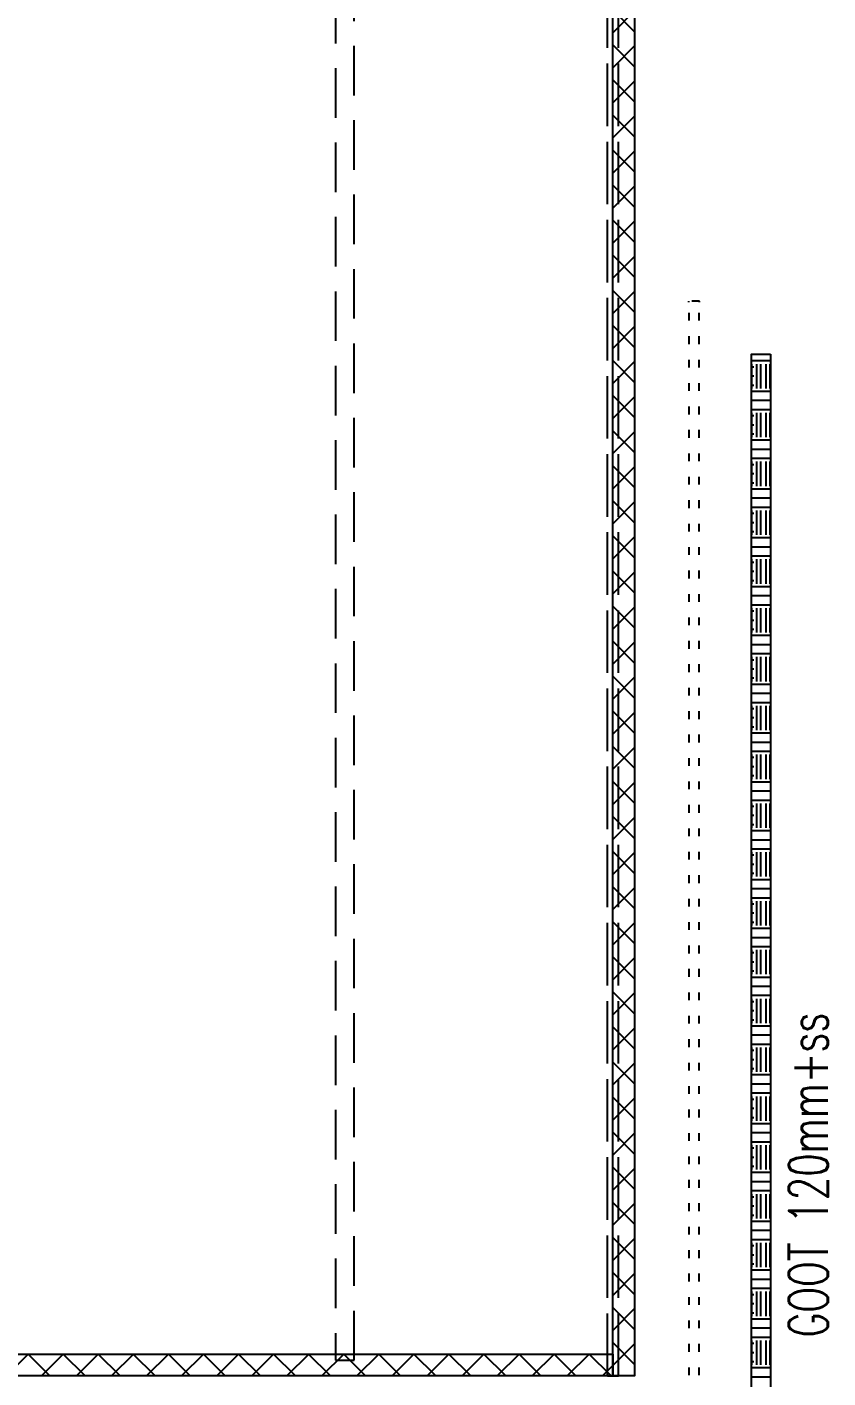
# Model space of a CAD drawing. Header units: millimetres. Extents: x -3262 to 113612, y 0 to 217318.
# Drawn here: x 65536 to 70664, y 56706 to 65353 of the extents above; entities that cross this region are included whole.
import ezdxf

# ---------------------------------------------------------------- set-up
doc = ezdxf.new("R2010")
doc.units = ezdxf.units.MM
doc.header["$LTSCALE"] = 100
for name, pattern in [('E_GOOT3', [5, 4, -1]), ('HIDDEN2', [4.7625, 3.175, -1.5875]), ('SMALL_DASH', [1.5, 0.5, -1])]:
    doc.linetypes.add(name, pattern=pattern)
for name, color, linetype in [('EL6131--_ENERGIEBEDR (1996)', 2, 'Continuous'), ('EL6131--_GEBOUWINST (1996)', 2, 'Continuous'), ('EL6131--_WG', 3, 'Continuous')]:
    doc.layers.add(name, color=color, linetype=linetype)
doc.styles.add('buro-018', font='BUROFONT.shx', dxfattribs={"height": 180})
doc.styles.add('ROMANS', font='ROMANS', dxfattribs={"width": 0.7})
doc.styles.add('STABICAD-018', font='ISOCP.SHX', dxfattribs={"height": 1.8})

# ---------------------------------------------------------------- blocks, each defined once
blk = doc.blocks.new('*X50')
at = {"color": 0}
for p, q in [((41824.809966, 8689.130715), (41684.809966, 8829.130715)), ((41691.57196, 8689.130715), (41831.57196, 8829.130715)), ((42049.316369, 8689.130715), (41909.316369, 8829.130715)), ((41916.078363, 8689.130715), (42056.078363, 8829.130715)), ((42273.822772, 8689.130715), (42133.822772, 8829.130715)), ((42140.584766, 8689.130715), (42280.584766, 8829.130715)), ((42498.329175, 8689.130715), (42358.329175, 8829.130715)), ((42365.091169, 8689.130715), (42505.091169, 8829.130715)), ((42722.835578, 8689.130715), (42582.835578, 8829.130715)), ((42589.597572, 8689.130715), (42729.597572, 8829.130715)), ((42947.341981, 8689.130715), (42807.341981, 8829.130715)), ((42814.103975, 8689.130715), (42954.103975, 8829.130715)), ((43171.848384, 8689.130715), (43031.848384, 8829.130715)), ((43038.610378, 8689.130715), (43178.610378, 8829.130715)), ((43396.354787, 8689.130715), (43256.354787, 8829.130715)), ((43263.116781, 8689.130715), (43403.116781, 8829.130715)), ((43620.86119, 8689.130715), (43480.86119, 8829.130715)), ((43487.623184, 8689.130715), (43627.623184, 8829.130715)), ((43845.367593, 8689.130715), (43705.367593, 8829.130715)), ((43712.129587, 8689.130715), (43852.129587, 8829.130715)), ((44069.873996, 8689.130715), (43929.873996, 8829.130715)), ((43936.63599, 8689.130715), (44076.63599, 8829.130715)), ((44294.380399, 8689.130715), (44154.380399, 8829.130715)), ((44161.142393, 8689.130715), (44301.142393, 8829.130715)), ((44518.886802, 8689.130715), (44378.886802, 8829.130715)), ((44385.648796, 8689.130715), (44525.648796, 8829.130715)), ((44743.393205, 8689.130715), (44603.393205, 8829.130715)), ((44610.155199, 8689.130715), (44750.155199, 8829.130715)), ((44967.899608, 8689.130715), (44827.899608, 8829.130715)), ((44834.661602, 8689.130715), (44974.661602, 8829.130715)), ((45192.406011, 8689.130715), (45052.406011, 8829.130715)), ((45059.168005, 8689.130715), (45199.168005, 8829.130715)), ((45416.912414, 8689.130715), (45276.912414, 8829.130715)), ((45283.674408, 8689.130715), (45423.674408, 8829.130715)), ((45641.418817, 8689.130715), (45501.418817, 8829.130715)), ((45508.180811, 8689.130715), (45648.180811, 8829.130715)), ((45865.92522, 8689.130715), (45725.92522, 8829.130715)), ((45732.687214, 8689.130715), (45872.687214, 8829.130715)), ((46090.431624, 8689.130715), (45950.431624, 8829.130715)), ((45957.193617, 8689.130715), (46097.193617, 8829.130715)), ((46314.938027, 8689.130715), (46174.938027, 8829.130715)), ((46181.70002, 8689.130715), (46321.70002, 8829.130715)), ((46539.44443, 8689.130715), (46399.44443, 8829.130715)), ((46406.206423, 8689.130715), (46546.206423, 8829.130715)), ((46763.950833, 8689.130715), (46623.950833, 8829.130715)), ((46630.712827, 8689.130715), (46770.712827, 8829.130715)), ((46988.457236, 8689.130715), (46848.457236, 8829.130715)), ((46855.21923, 8689.130715), (46995.21923, 8829.130715)), ((47212.963639, 8689.130715), (47072.963639, 8829.130715)), ((47079.725633, 8689.130715), (47219.725633, 8829.130715)), ((47437.470042, 8689.130715), (47297.470042, 8829.130715)), ((47304.232036, 8689.130715), (47444.232036, 8829.130715)), ((47661.976445, 8689.130715), (47521.976445, 8829.130715)), ((47528.738439, 8689.130715), (47668.738439, 8829.130715)), ((47886.482848, 8689.130715), (47746.482848, 8829.130715)), ((47753.244842, 8689.130715), (47893.244842, 8829.130715)), ((48110.989251, 8689.130715), (47970.989251, 8829.130715)), ((47977.751245, 8689.130715), (48117.751245, 8829.130715)), ((48335.495654, 8689.130715), (48195.495654, 8829.130715)), ((48202.257648, 8689.130715), (48342.257648, 8829.130715)), ((48560.002057, 8689.130715), (48420.002057, 8829.130715)), ((48426.764051, 8689.130715), (48566.764051, 8829.130715)), ((48784.50846, 8689.130715), (48644.50846, 8829.130715)), ((48651.270454, 8689.130715), (48791.270454, 8829.130715)), ((49009.014863, 8689.130715), (48869.014863, 8829.130715)), ((48875.776857, 8689.130715), (49015.776857, 8829.130715)), ((49233.521266, 8689.130715), (49093.521266, 8829.130715)), ((49100.28326, 8689.130715), (49240.28326, 8829.130715)), ((49458.027669, 8689.130715), (49318.027669, 8829.130715)), ((49324.789663, 8689.130715), (49464.789663, 8829.130715)), ((49682.534072, 8689.130715), (49542.534072, 8829.130715)), ((49549.296066, 8689.130715), (49689.296066, 8829.130715)), ((49907.040475, 8689.130715), (49767.040475, 8829.130715)), ((49773.802469, 8689.130715), (49913.802469, 8829.130715)), ((50131.546878, 8689.130715), (49991.546878, 8829.130715)), ((49998.308872, 8689.130715), (50138.308872, 8829.130715)), ((50356.053281, 8689.130715), (50216.053281, 8829.130715)), ((50222.815275, 8689.130715), (50362.815275, 8829.130715))]:
    blk.add_line(p, q, dxfattribs=at)
blk = doc.blocks.new('*X51')
at = {"color": 0}
for p, q in [((41618.342437, 15351.093283), (41758.342437, 15491.093283)), ((41758.342437, 15490.790335), (41735.002057, 15514.130715)), ((41758.342437, 15266.283932), (41618.342437, 15406.283932)), ((41618.342437, 15126.58688), (41758.342437, 15266.58688)), ((41758.342437, 15041.777529), (41618.342437, 15181.777529)), ((41618.342437, 14902.080477), (41758.342437, 15042.080477)), ((41758.342437, 14817.271126), (41618.342437, 14957.271126)), ((41618.342437, 14677.574074), (41758.342437, 14817.574074)), ((41758.342437, 14592.764723), (41618.342437, 14732.764723)), ((41618.342437, 14453.06767), (41758.342437, 14593.06767)), ((41758.342437, 14368.25832), (41618.342437, 14508.25832)), ((41618.342437, 14228.561267), (41758.342437, 14368.561267)), ((41758.342437, 14143.751917), (41618.342437, 14283.751917)), ((41618.342437, 14004.054864), (41758.342437, 14144.054864)), ((41758.342437, 13919.245514), (41618.342437, 14059.245514)), ((41618.342437, 13779.548461), (41758.342437, 13919.548461)), ((41758.342437, 13694.739111), (41618.342437, 13834.739111)), ((41618.342437, 13555.042058), (41758.342437, 13695.042058)), ((41758.342437, 13470.232708), (41618.342437, 13610.232708)), ((41618.342437, 13330.535655), (41758.342437, 13470.535655)), ((41758.342437, 13245.726305), (41618.342437, 13385.726305)), ((41618.342437, 13106.029252), (41758.342437, 13246.029252)), ((41758.342437, 13021.219902), (41618.342437, 13161.219902)), ((41618.342437, 12881.522849), (41758.342437, 13021.522849)), ((41758.342437, 12796.713499), (41618.342437, 12936.713499)), ((41618.342437, 12657.016446), (41758.342437, 12797.016446)), ((41758.342437, 12572.207096), (41618.342437, 12712.207096)), ((41618.342437, 12432.510043), (41758.342437, 12572.510043)), ((41758.342437, 12347.700693), (41618.342437, 12487.700693)), ((41618.342437, 12208.00364), (41758.342437, 12348.00364)), ((41758.342437, 12123.19429), (41618.342437, 12263.19429)), ((41618.342437, 11983.497237), (41758.342437, 12123.497237)), ((41758.342437, 11898.687887), (41618.342437, 12038.687887)), ((41618.342437, 11758.990834), (41758.342437, 11898.990834)), ((41758.342437, 11674.181484), (41618.342437, 11814.181484)), ((41618.342437, 11534.484431), (41758.342437, 11674.484431)), ((41758.342437, 11449.675081), (41618.342437, 11589.675081)), ((41618.342437, 11309.978028), (41758.342437, 11449.978028)), ((41758.342437, 11225.168678), (41618.342437, 11365.168678)), ((41618.342437, 11085.471625), (41758.342437, 11225.471625)), ((41758.342437, 11000.662275), (41618.342437, 11140.662275)), ((41618.342437, 10860.965222), (41758.342437, 11000.965222)), ((41758.342437, 10776.155872), (41618.342437, 10916.155872)), ((41618.342437, 10636.458819), (41758.342437, 10776.458819)), ((41758.342437, 10551.649469), (41618.342437, 10691.649469)), ((41618.342437, 10411.952416), (41758.342437, 10551.952416)), ((41758.342437, 10327.143065), (41618.342437, 10467.143065)), ((41618.342437, 10187.446013), (41758.342437, 10327.446013)), ((41758.342437, 10102.636662), (41618.342437, 10242.636662)), ((41618.342437, 9962.93961), (41758.342437, 10102.93961)), ((41758.342437, 9878.130259), (41618.342437, 10018.130259)), ((41618.342437, 9738.433207), (41758.342437, 9878.433207)), ((41758.342437, 9653.623856), (41618.342437, 9793.623856)), ((41618.342437, 9513.926804), (41758.342437, 9653.926804)), ((41758.342437, 9429.117453), (41618.342437, 9569.117453)), ((41618.342437, 9289.420401), (41758.342437, 9429.420401)), ((41758.342437, 9204.61105), (41618.342437, 9344.61105)), ((41618.342437, 9064.913998), (41758.342437, 9204.913998)), ((41758.342437, 8980.104647), (41618.342437, 9120.104647)), ((41618.342437, 8840.407595), (41758.342437, 8980.407595)), ((41684.809966, 8829.130715), (41618.342437, 8895.598244))]:
    blk.add_line(p, q, dxfattribs=at)
blk = doc.blocks.new('*X150')
at = {"color": 0}
for p, q in [((49867.34375, 16648.90625), (49867.34375, 16726.066943)), ((49926.875, 16648.90625), (49926.875, 16726.066943)), ((49986.40625, 16648.90625), (49986.40625, 16726.066943)), ((49842.888231, 16668.75), (49847.5, 16668.75)), ((49847.5, 16629.0625), (50006.25, 16629.0625)), ((50006.25, 16668.75), (50042.888231, 16668.75)), ((50026.09375, 16490.15625), (50026.09375, 16648.90625)), ((49847.5, 16569.53125), (50006.25, 16569.53125)), ((49842.888231, 16470.3125), (49847.5, 16470.3125)), ((49847.5, 16510), (50006.25, 16510)), ((49867.34375, 16331.40625), (49867.34375, 16490.15625)), ((49926.875, 16331.40625), (49926.875, 16490.15625)), ((49986.40625, 16331.40625), (49986.40625, 16490.15625)), ((50006.25, 16470.3125), (50042.888231, 16470.3125)), ((49842.888231, 16410.78125), (49847.5, 16410.78125)), ((49842.888231, 16351.25), (49847.5, 16351.25)), ((50006.25, 16410.78125), (50042.888231, 16410.78125)), ((50006.25, 16351.25), (50042.888231, 16351.25)), ((49847.5, 16311.5625), (50006.25, 16311.5625)), ((50026.09375, 16172.65625), (50026.09375, 16331.40625)), ((49847.5, 16252.03125), (50006.25, 16252.03125)), ((49847.5, 16192.5), (50006.25, 16192.5)), ((49867.34375, 16013.90625), (49867.34375, 16172.65625)), ((49926.875, 16013.90625), (49926.875, 16172.65625)), ((49986.40625, 16013.90625), (49986.40625, 16172.65625)), ((49842.888231, 16152.8125), (49847.5, 16152.8125)), ((49842.888231, 16093.28125), (49847.5, 16093.28125)), ((50006.25, 16152.8125), (50042.888231, 16152.8125)), ((50006.25, 16093.28125), (50042.888231, 16093.28125)), ((49842.888231, 16033.75), (49847.5, 16033.75)), ((50006.25, 16033.75), (50042.888231, 16033.75)), ((50026.09375, 15855.15625), (50026.09375, 16013.90625)), ((49847.5, 15994.0625), (50006.25, 15994.0625)), ((49847.5, 15934.53125), (50006.25, 15934.53125)), ((49842.888231, 15835.3125), (49847.5, 15835.3125)), ((49847.5, 15875), (50006.25, 15875)), ((49867.34375, 15696.40625), (49867.34375, 15855.15625)), ((49926.875, 15696.40625), (49926.875, 15855.15625)), ((49986.40625, 15696.40625), (49986.40625, 15855.15625)), ((50006.25, 15835.3125), (50042.888231, 15835.3125)), ((49842.888231, 15775.78125), (49847.5, 15775.78125)), ((50006.25, 15775.78125), (50042.888231, 15775.78125)), ((49842.888231, 15716.25), (49847.5, 15716.25)), ((49847.5, 15676.5625), (50006.25, 15676.5625)), ((50006.25, 15716.25), (50042.888231, 15716.25)), ((50026.09375, 15537.65625), (50026.09375, 15696.40625)), ((49847.5, 15617.03125), (50006.25, 15617.03125)), ((49842.888231, 15517.8125), (49847.5, 15517.8125)), ((49847.5, 15557.5), (50006.25, 15557.5)), ((49867.34375, 15378.90625), (49867.34375, 15537.65625)), ((49926.875, 15378.90625), (49926.875, 15537.65625)), ((49986.40625, 15378.90625), (49986.40625, 15537.65625)), ((50006.25, 15517.8125), (50042.888231, 15517.8125)), ((49842.888231, 15458.28125), (49847.5, 15458.28125)), ((49842.888231, 15398.75), (49847.5, 15398.75)), ((50006.25, 15458.28125), (50042.888231, 15458.28125)), ((50006.25, 15398.75), (50042.888231, 15398.75)), ((49847.5, 15359.0625), (50006.25, 15359.0625)), ((50026.09375, 15220.15625), (50026.09375, 15378.90625)), ((50085.625, 15220.15625), (50085.625, 15378.90625)), ((50145.15625, 15220.15625), (50145.15625, 15378.90625)), ((50165, 15359.0625), (50323.75, 15359.0625)), ((50184.84375, 15378.90625), (50184.84375, 15383.071154)), ((50244.375, 15378.90625), (50244.375, 15383.071154)), ((50303.90625, 15378.90625), (50303.90625, 15383.071154)), ((50343.59375, 15220.15625), (50343.59375, 15378.90625)), ((50403.125, 15220.15625), (50403.125, 15378.90625)), ((50462.65625, 15220.15625), (50462.65625, 15378.90625)), ((50482.5, 15359.0625), (50641.25, 15359.0625)), ((50502.34375, 15378.90625), (50502.34375, 15383.071154)), ((50561.875, 15378.90625), (50561.875, 15383.071154)), ((50621.40625, 15378.90625), (50621.40625, 15383.071154)), ((50661.09375, 15220.15625), (50661.09375, 15378.90625)), ((50720.625, 15220.15625), (50720.625, 15378.90625)), ((50780.15625, 15220.15625), (50780.15625, 15378.90625)), ((50800, 15359.0625), (50958.75, 15359.0625)), ((50819.84375, 15378.90625), (50819.84375, 15383.071154)), ((50879.375, 15378.90625), (50879.375, 15383.071154)), ((50938.90625, 15378.90625), (50938.90625, 15383.071154)), ((50978.59375, 15220.15625), (50978.59375, 15378.90625)), ((51038.125, 15220.15625), (51038.125, 15378.90625)), ((51097.65625, 15220.15625), (51097.65625, 15378.90625)), ((51117.5, 15359.0625), (51276.25, 15359.0625)), ((51137.34375, 15378.90625), (51137.34375, 15383.071154)), ((51196.875, 15378.90625), (51196.875, 15383.071154)), ((51256.40625, 15378.90625), (51256.40625, 15383.071154)), ((51296.09375, 15220.15625), (51296.09375, 15378.90625)), ((51355.625, 15220.15625), (51355.625, 15378.90625)), ((51415.15625, 15220.15625), (51415.15625, 15378.90625)), ((51435, 15359.0625), (51593.75, 15359.0625)), ((51454.84375, 15378.90625), (51454.84375, 15383.071154)), ((51514.375, 15378.90625), (51514.375, 15383.071154)), ((51573.90625, 15378.90625), (51573.90625, 15383.071154)), ((51613.59375, 15220.15625), (51613.59375, 15378.90625)), ((51673.125, 15220.15625), (51673.125, 15378.90625)), ((51732.65625, 15220.15625), (51732.65625, 15378.90625)), ((51752.5, 15359.0625), (51911.25, 15359.0625)), ((51772.34375, 15378.90625), (51772.34375, 15383.071154)), ((51831.875, 15378.90625), (51831.875, 15383.071154)), ((51891.40625, 15378.90625), (51891.40625, 15383.071154)), ((51931.09375, 15220.15625), (51931.09375, 15378.90625)), ((49847.5, 15299.53125), (50006.25, 15299.53125)), ((49847.5, 15240), (50006.25, 15240)), ((49867.34375, 15183.071154), (49867.34375, 15220.15625)), ((49926.875, 15183.071154), (49926.875, 15220.15625)), ((49986.40625, 15183.071154), (49986.40625, 15220.15625)), ((50165, 15299.53125), (50323.75, 15299.53125)), ((50165, 15240), (50323.75, 15240)), ((50184.84375, 15183.071154), (50184.84375, 15220.15625)), ((50244.375, 15183.071154), (50244.375, 15220.15625)), ((50303.90625, 15183.071154), (50303.90625, 15220.15625)), ((50482.5, 15299.53125), (50641.25, 15299.53125)), ((50482.5, 15240), (50641.25, 15240)), ((50502.34375, 15183.071154), (50502.34375, 15220.15625)), ((50561.875, 15183.071154), (50561.875, 15220.15625)), ((50621.40625, 15183.071154), (50621.40625, 15220.15625)), ((50800, 15299.53125), (50958.75, 15299.53125)), ((50800, 15240), (50958.75, 15240)), ((50819.84375, 15183.071154), (50819.84375, 15220.15625)), ((50879.375, 15183.071154), (50879.375, 15220.15625)), ((50938.90625, 15183.071154), (50938.90625, 15220.15625)), ((51117.5, 15299.53125), (51276.25, 15299.53125)), ((51117.5, 15240), (51276.25, 15240)), ((51137.34375, 15183.071154), (51137.34375, 15220.15625)), ((51196.875, 15183.071154), (51196.875, 15220.15625)), ((51256.40625, 15183.071154), (51256.40625, 15220.15625)), ((51435, 15299.53125), (51593.75, 15299.53125)), ((51435, 15240), (51593.75, 15240)), ((51454.84375, 15183.071154), (51454.84375, 15220.15625)), ((51514.375, 15183.071154), (51514.375, 15220.15625)), ((51573.90625, 15183.071154), (51573.90625, 15220.15625)), ((51752.5, 15299.53125), (51911.25, 15299.53125)), ((51752.5, 15240), (51911.25, 15240)), ((51772.34375, 15183.071154), (51772.34375, 15220.15625)), ((51831.875, 15183.071154), (51831.875, 15220.15625)), ((51891.40625, 15183.071154), (51891.40625, 15220.15625)), ((49842.888231, 15200.3125), (49847.5, 15200.3125)), ((50006.25, 15200.3125), (50042.888231, 15200.3125)), ((50042.888231, 15200.3125), (50165, 15200.3125)), ((50323.75, 15200.3125), (50482.5, 15200.3125)), ((50641.25, 15200.3125), (50774.967125, 15200.3125)), ((50774.967125, 15200.3125), (50800, 15200.3125)), ((50958.75, 15200.3125), (51117.5, 15200.3125)), ((51276.25, 15200.3125), (51435, 15200.3125)), ((51593.75, 15200.3125), (51752.5, 15200.3125)), ((51772.34375, 15061.40625), (51772.34375, 15183.071154)), ((51831.875, 15061.40625), (51831.875, 15183.071154)), ((51891.40625, 15061.40625), (51891.40625, 15183.071154)), ((51911.25, 15200.3125), (51967.615821, 15200.3125)), ((51911.25, 15140.78125), (51967.615821, 15140.78125)), ((51911.25, 15081.25), (51967.615821, 15081.25)), ((51931.09375, 14902.65625), (51931.09375, 15061.40625)), ((51767.615821, 15041.5625), (51911.25, 15041.5625)), ((51767.615821, 14982.03125), (51911.25, 14982.03125)), ((51767.615821, 14922.5), (51911.25, 14922.5)), ((51772.34375, 14743.90625), (51772.34375, 14902.65625)), ((51831.875, 14743.90625), (51831.875, 14902.65625)), ((51891.40625, 14743.90625), (51891.40625, 14902.65625)), ((51911.25, 14882.8125), (51967.615821, 14882.8125)), ((51911.25, 14823.28125), (51967.615821, 14823.28125)), ((51767.615821, 14724.0625), (51911.25, 14724.0625)), ((51911.25, 14763.75), (51967.615821, 14763.75)), ((51931.09375, 14585.15625), (51931.09375, 14743.90625)), ((51767.615821, 14664.53125), (51911.25, 14664.53125)), ((51767.615821, 14605), (51911.25, 14605)), ((51772.34375, 14426.40625), (51772.34375, 14585.15625)), ((51831.875, 14426.40625), (51831.875, 14585.15625)), ((51891.40625, 14426.40625), (51891.40625, 14585.15625)), ((51911.25, 14565.3125), (51967.615821, 14565.3125)), ((51911.25, 14505.78125), (51967.615821, 14505.78125)), ((51911.25, 14446.25), (51967.615821, 14446.25)), ((51767.615821, 14406.5625), (51911.25, 14406.5625)), ((51931.09375, 14267.65625), (51931.09375, 14426.40625)), ((51767.615821, 14347.03125), (51911.25, 14347.03125)), ((51767.615821, 14287.5), (51911.25, 14287.5)), ((51772.34375, 14108.90625), (51772.34375, 14267.65625)), ((51831.875, 14108.90625), (51831.875, 14267.65625)), ((51891.40625, 14108.90625), (51891.40625, 14267.65625)), ((51911.25, 14247.8125), (51967.615821, 14247.8125)), ((51911.25, 14188.28125), (51967.615821, 14188.28125)), ((51911.25, 14128.75), (51967.615821, 14128.75)), ((51931.09375, 13950.15625), (51931.09375, 14108.90625)), ((51767.615821, 14089.0625), (51911.25, 14089.0625)), ((51767.615821, 14029.53125), (51911.25, 14029.53125)), ((51767.615821, 13970), (51911.25, 13970)), ((51772.34375, 13791.40625), (51772.34375, 13950.15625)), ((51831.875, 13791.40625), (51831.875, 13950.15625)), ((51891.40625, 13791.40625), (51891.40625, 13950.15625)), ((51911.25, 13930.3125), (51967.615821, 13930.3125)), ((51911.25, 13870.78125), (51967.615821, 13870.78125)), ((51767.615821, 13771.5625), (51911.25, 13771.5625)), ((51911.25, 13811.25), (51967.615821, 13811.25)), ((51931.09375, 13632.65625), (51931.09375, 13791.40625)), ((51767.615821, 13712.03125), (51911.25, 13712.03125)), ((51767.615821, 13652.5), (51911.25, 13652.5)), ((51772.34375, 13473.90625), (51772.34375, 13632.65625)), ((51831.875, 13473.90625), (51831.875, 13632.65625)), ((51891.40625, 13473.90625), (51891.40625, 13632.65625)), ((51911.25, 13612.8125), (51967.615821, 13612.8125)), ((51911.25, 13553.28125), (51967.615821, 13553.28125)), ((51911.25, 13493.75), (51967.615821, 13493.75)), ((51767.615821, 13454.0625), (51911.25, 13454.0625)), ((51931.09375, 13315.15625), (51931.09375, 13473.90625)), ((51767.615821, 13394.53125), (51911.25, 13394.53125)), ((51767.615821, 13335), (51911.25, 13335)), ((51772.34375, 13156.40625), (51772.34375, 13315.15625)), ((51831.875, 13156.40625), (51831.875, 13315.15625)), ((51891.40625, 13156.40625), (51891.40625, 13315.15625)), ((51911.25, 13295.3125), (51967.615821, 13295.3125)), ((51911.25, 13235.78125), (51967.615821, 13235.78125)), ((51911.25, 13176.25), (51967.615821, 13176.25)), ((51931.09375, 12997.65625), (51931.09375, 13156.40625)), ((51767.615821, 13136.5625), (51911.25, 13136.5625)), ((51767.615821, 13077.03125), (51911.25, 13077.03125)), ((51767.615821, 13017.5), (51911.25, 13017.5)), ((51772.34375, 12838.90625), (51772.34375, 12997.65625)), ((51831.875, 12838.90625), (51831.875, 12997.65625)), ((51891.40625, 12838.90625), (51891.40625, 12997.65625)), ((51911.25, 12977.8125), (51967.615821, 12977.8125)), ((51911.25, 12918.28125), (51967.615821, 12918.28125)), ((51767.615821, 12819.0625), (51911.25, 12819.0625)), ((51911.25, 12858.75), (51967.615821, 12858.75)), ((51931.09375, 12680.15625), (51931.09375, 12838.90625)), ((51767.615821, 12759.53125), (51911.25, 12759.53125)), ((51767.615821, 12700), (51911.25, 12700)), ((51772.34375, 12521.40625), (51772.34375, 12680.15625)), ((51831.875, 12521.40625), (51831.875, 12680.15625)), ((51891.40625, 12521.40625), (51891.40625, 12680.15625)), ((51911.25, 12660.3125), (51967.615821, 12660.3125)), ((51911.25, 12600.78125), (51967.615821, 12600.78125)), ((51911.25, 12541.25), (51967.615821, 12541.25)), ((51767.615821, 12501.5625), (51911.25, 12501.5625)), ((51931.09375, 12362.65625), (51931.09375, 12521.40625)), ((51767.615821, 12442.03125), (51911.25, 12442.03125)), ((51767.615821, 12382.5), (51911.25, 12382.5)), ((51772.34375, 12203.90625), (51772.34375, 12362.65625)), ((51831.875, 12203.90625), (51831.875, 12362.65625)), ((51891.40625, 12203.90625), (51891.40625, 12362.65625)), ((51911.25, 12342.8125), (51967.615821, 12342.8125)), ((51911.25, 12283.28125), (51967.615821, 12283.28125)), ((51911.25, 12223.75), (51967.615821, 12223.75)), ((51931.09375, 12045.15625), (51931.09375, 12203.90625)), ((51767.615821, 12184.0625), (51911.25, 12184.0625)), ((51767.615821, 12124.53125), (51911.25, 12124.53125)), ((51767.615821, 12065), (51911.25, 12065)), ((51772.34375, 11886.40625), (51772.34375, 12045.15625)), ((51831.875, 11886.40625), (51831.875, 12045.15625)), ((51891.40625, 11886.40625), (51891.40625, 12045.15625)), ((51911.25, 12025.3125), (51967.615821, 12025.3125)), ((51911.25, 11965.78125), (51967.615821, 11965.78125)), ((51767.615821, 11866.5625), (51911.25, 11866.5625)), ((51911.25, 11906.25), (51967.615821, 11906.25)), ((51931.09375, 11727.65625), (51931.09375, 11886.40625)), ((51767.615821, 11807.03125), (51911.25, 11807.03125)), ((51767.615821, 11747.5), (51911.25, 11747.5)), ((51772.34375, 11568.90625), (51772.34375, 11727.65625)), ((51831.875, 11568.90625), (51831.875, 11727.65625)), ((51891.40625, 11568.90625), (51891.40625, 11727.65625)), ((51911.25, 11707.8125), (51967.615821, 11707.8125)), ((51911.25, 11648.28125), (51967.615821, 11648.28125)), ((51911.25, 11588.75), (51967.615821, 11588.75)), ((51767.615821, 11549.0625), (51911.25, 11549.0625)), ((51931.09375, 11410.15625), (51931.09375, 11568.90625)), ((51767.615821, 11489.53125), (51911.25, 11489.53125)), ((51767.615821, 11430), (51911.25, 11430)), ((51772.34375, 11251.40625), (51772.34375, 11410.15625)), ((51831.875, 11251.40625), (51831.875, 11410.15625)), ((51891.40625, 11251.40625), (51891.40625, 11410.15625)), ((51911.25, 11390.3125), (51967.615821, 11390.3125)), ((51911.25, 11330.78125), (51967.615821, 11330.78125)), ((51911.25, 11271.25), (51967.615821, 11271.25)), ((51931.09375, 11092.65625), (51931.09375, 11251.40625)), ((51767.615821, 11231.5625), (51911.25, 11231.5625)), ((51767.615821, 11172.03125), (51911.25, 11172.03125)), ((51767.615821, 11112.5), (51911.25, 11112.5)), ((51772.34375, 10933.90625), (51772.34375, 11092.65625)), ((51831.875, 10933.90625), (51831.875, 11092.65625)), ((51891.40625, 10933.90625), (51891.40625, 11092.65625)), ((51911.25, 11072.8125), (51967.615821, 11072.8125)), ((51911.25, 11013.28125), (51967.615821, 11013.28125)), ((51767.615821, 10914.0625), (51911.25, 10914.0625)), ((51911.25, 10953.75), (51967.615821, 10953.75)), ((51931.09375, 10775.15625), (51931.09375, 10933.90625)), ((51767.615821, 10854.53125), (51911.25, 10854.53125)), ((51767.615821, 10795), (51911.25, 10795)), ((51772.34375, 10616.40625), (51772.34375, 10775.15625)), ((51831.875, 10616.40625), (51831.875, 10775.15625)), ((51891.40625, 10616.40625), (51891.40625, 10775.15625)), ((51911.25, 10755.3125), (51967.615821, 10755.3125)), ((51911.25, 10695.78125), (51967.615821, 10695.78125)), ((51911.25, 10636.25), (51967.615821, 10636.25)), ((51767.615821, 10596.5625), (51911.25, 10596.5625)), ((51931.09375, 10457.65625), (51931.09375, 10616.40625)), ((51767.615821, 10537.03125), (51911.25, 10537.03125)), ((51767.615821, 10477.5), (51911.25, 10477.5)), ((51772.34375, 10298.90625), (51772.34375, 10457.65625)), ((51831.875, 10298.90625), (51831.875, 10457.65625)), ((51891.40625, 10298.90625), (51891.40625, 10457.65625)), ((51911.25, 10437.8125), (51967.615821, 10437.8125)), ((51911.25, 10378.28125), (51967.615821, 10378.28125)), ((51911.25, 10318.75), (51967.615821, 10318.75)), ((51931.09375, 10140.15625), (51931.09375, 10298.90625)), ((51767.615821, 10279.0625), (51911.25, 10279.0625)), ((51767.615821, 10219.53125), (51911.25, 10219.53125)), ((51767.615821, 10160), (51911.25, 10160)), ((51772.34375, 9981.40625), (51772.34375, 10140.15625)), ((51831.875, 9981.40625), (51831.875, 10140.15625)), ((51891.40625, 9981.40625), (51891.40625, 10140.15625)), ((51911.25, 10120.3125), (51967.615821, 10120.3125)), ((51911.25, 10060.78125), (51967.615821, 10060.78125)), ((51767.615821, 9961.5625), (51911.25, 9961.5625)), ((51911.25, 10001.25), (51967.615821, 10001.25)), ((51931.09375, 9822.65625), (51931.09375, 9981.40625)), ((51767.615821, 9902.03125), (51911.25, 9902.03125)), ((51767.615821, 9842.5), (51911.25, 9842.5)), ((51772.34375, 9663.90625), (51772.34375, 9822.65625)), ((51831.875, 9663.90625), (51831.875, 9822.65625)), ((51891.40625, 9663.90625), (51891.40625, 9822.65625)), ((51911.25, 9802.8125), (51967.615821, 9802.8125)), ((51911.25, 9743.28125), (51967.615821, 9743.28125)), ((51767.615821, 9644.0625), (51911.25, 9644.0625)), ((51911.25, 9683.75), (51967.615821, 9683.75)), ((51931.09375, 9505.15625), (51931.09375, 9663.90625)), ((51767.615821, 9584.53125), (51911.25, 9584.53125)), ((51767.615821, 9525), (51911.25, 9525)), ((51772.34375, 9346.40625), (51772.34375, 9505.15625)), ((51831.875, 9346.40625), (51831.875, 9505.15625)), ((51891.40625, 9346.40625), (51891.40625, 9505.15625)), ((51911.25, 9485.3125), (51967.615821, 9485.3125)), ((51911.25, 9425.78125), (51967.615821, 9425.78125)), ((51911.25, 9366.25), (51967.615821, 9366.25)), ((51931.09375, 9187.65625), (51931.09375, 9346.40625)), ((51767.615821, 9326.5625), (51911.25, 9326.5625)), ((51767.615821, 9267.03125), (51911.25, 9267.03125)), ((51767.615821, 9207.5), (51911.25, 9207.5)), ((51772.34375, 9028.90625), (51772.34375, 9187.65625)), ((51831.875, 9028.90625), (51831.875, 9187.65625)), ((51891.40625, 9028.90625), (51891.40625, 9187.65625)), ((51911.25, 9167.8125), (51967.615821, 9167.8125)), ((51911.25, 9108.28125), (51967.615821, 9108.28125)), ((51767.615821, 9009.0625), (51911.25, 9009.0625)), ((51911.25, 9048.75), (51967.615821, 9048.75)), ((51931.09375, 8986.878815), (51931.09375, 9028.90625))]:
    blk.add_line(p, q, dxfattribs=at)
blk = doc.blocks.new('*X89')
at = {"color": 0}
for p, q in [((41484.4, 33155.9), (41484.4, 33261.7)), ((41543, 33155.9), (41543, 33261.7)), ((41562.5, 33242.2), (41718.8, 33242.2)), ((41582, 33261.7), (41582, 33275.9)), ((41640.6, 33261.7), (41640.6, 33275.9)), ((41699.2, 33261.7), (41699.2, 33275.9)), ((41738.3, 33155.9), (41738.3, 33261.7)), ((41796.9, 33155.9), (41796.9, 33261.7)), ((41855.5, 33155.9), (41855.5, 33261.7)), ((41875, 33242.2), (42031.2, 33242.2)), ((41894.5, 33261.7), (41894.5, 33275.9)), ((41953.1, 33261.7), (41953.1, 33275.9)), ((42011.7, 33261.7), (42011.7, 33275.9)), ((42050.8, 33155.9), (42050.8, 33261.7)), ((42109.4, 33155.9), (42109.4, 33261.7)), ((42168, 33155.9), (42168, 33261.7)), ((42187.5, 33242.2), (42343.8, 33242.2)), ((42207, 33261.7), (42207, 33275.9)), ((42265.6, 33261.7), (42265.6, 33275.9)), ((42324.2, 33261.7), (42324.2, 33275.9)), ((42363.3, 33155.9), (42363.3, 33261.7)), ((42421.9, 33155.9), (42421.9, 33261.7)), ((42480.5, 33155.9), (42480.5, 33261.7)), ((42500, 33242.2), (42656.2, 33242.2)), ((42519.5, 33261.7), (42519.5, 33275.9)), ((42578.1, 33261.7), (42578.1, 33275.9)), ((42636.7, 33261.7), (42636.7, 33275.9)), ((42675.8, 33155.9), (42675.8, 33261.7)), ((42734.4, 33155.9), (42734.4, 33261.7)), ((42793, 33155.9), (42793, 33261.7)), ((42812.5, 33242.2), (42968.8, 33242.2)), ((42832, 33261.7), (42832, 33275.9)), ((42890.6, 33261.7), (42890.6, 33275.9)), ((42949.2, 33261.7), (42949.2, 33275.9)), ((42988.3, 33155.9), (42988.3, 33261.7)), ((43046.9, 33155.9), (43046.9, 33261.7)), ((43105.5, 33155.9), (43105.5, 33261.7)), ((43125, 33242.2), (43281.2, 33242.2)), ((43144.5, 33261.7), (43144.5, 33275.9)), ((43203.1, 33261.7), (43203.1, 33275.9)), ((43261.7, 33261.7), (43261.7, 33275.9)), ((43300.8, 33155.9), (43300.8, 33261.7)), ((43359.4, 33155.9), (43359.4, 33261.7)), ((43418, 33155.9), (43418, 33261.7)), ((43437.5, 33242.2), (43593.8, 33242.2)), ((43457, 33261.7), (43457, 33275.9)), ((43515.6, 33261.7), (43515.6, 33275.9)), ((43574.2, 33261.7), (43574.2, 33275.9)), ((43613.3, 33155.9), (43613.3, 33261.7)), ((43671.9, 33155.9), (43671.9, 33261.7)), ((43730.5, 33155.9), (43730.5, 33261.7)), ((43750, 33242.2), (43906.2, 33242.2)), ((43769.5, 33261.7), (43769.5, 33275.9)), ((43828.1, 33261.7), (43828.1, 33275.9)), ((43886.7, 33261.7), (43886.7, 33275.9)), ((43925.8, 33155.9), (43925.8, 33261.7)), ((43984.4, 33155.9), (43984.4, 33261.7)), ((44043, 33155.9), (44043, 33261.7)), ((44062.5, 33242.2), (44218.8, 33242.2)), ((44082, 33261.7), (44082, 33275.9)), ((44140.6, 33261.7), (44140.6, 33275.9)), ((44199.2, 33261.7), (44199.2, 33275.9)), ((44238.3, 33155.9), (44238.3, 33261.7)), ((44296.9, 33155.9), (44296.9, 33261.7)), ((44355.5, 33155.9), (44355.5, 33261.7)), ((44375, 33242.2), (44531.2, 33242.2)), ((44394.5, 33261.7), (44394.5, 33275.9)), ((44453.1, 33261.7), (44453.1, 33275.9)), ((44511.7, 33261.7), (44511.7, 33275.9)), ((44550.8, 33155.9), (44550.8, 33261.7)), ((44609.4, 33155.9), (44609.4, 33261.7)), ((44668, 33155.9), (44668, 33261.7)), ((44687.5, 33242.2), (44843.8, 33242.2)), ((44707, 33261.7), (44707, 33275.9)), ((44765.6, 33261.7), (44765.6, 33275.9)), ((44824.2, 33261.7), (44824.2, 33275.9)), ((44863.3, 33155.9), (44863.3, 33261.7)), ((44921.9, 33155.9), (44921.9, 33261.7)), ((44980.5, 33155.9), (44980.5, 33261.7)), ((45000, 33242.2), (45156.2, 33242.2)), ((45019.5, 33261.7), (45019.5, 33275.9)), ((45078.1, 33261.7), (45078.1, 33275.9)), ((45136.7, 33261.7), (45136.7, 33275.9)), ((45175.8, 33155.9), (45175.8, 33261.7)), ((45234.4, 33155.9), (45234.4, 33261.7)), ((45293, 33155.9), (45293, 33261.7)), ((45312.5, 33242.2), (45468.8, 33242.2)), ((45332, 33261.7), (45332, 33275.9)), ((45390.6, 33261.7), (45390.6, 33275.9)), ((45449.2, 33261.7), (45449.2, 33275.9)), ((45488.3, 33155.9), (45488.3, 33261.7)), ((45546.9, 33155.9), (45546.9, 33261.7)), ((45605.5, 33155.9), (45605.5, 33261.7)), ((45625, 33242.2), (45781.2, 33242.2)), ((45644.5, 33261.7), (45644.5, 33275.9)), ((45703.1, 33261.7), (45703.1, 33275.9)), ((45761.7, 33261.7), (45761.7, 33275.9)), ((45800.8, 33155.9), (45800.8, 33261.7)), ((45859.4, 33155.9), (45859.4, 33261.7)), ((45918, 33155.9), (45918, 33261.7)), ((45937.5, 33242.2), (46093.8, 33242.2)), ((45957, 33261.7), (45957, 33275.9)), ((46015.6, 33261.7), (46015.6, 33275.9)), ((46074.2, 33261.7), (46074.2, 33275.9)), ((46113.3, 33155.9), (46113.3, 33261.7)), ((46171.9, 33155.9), (46171.9, 33261.7)), ((46230.5, 33155.9), (46230.5, 33261.7)), ((46250, 33242.2), (46406.2, 33242.2)), ((46269.5, 33261.7), (46269.5, 33275.9)), ((46328.1, 33261.7), (46328.1, 33275.9)), ((46386.7, 33261.7), (46386.7, 33275.9)), ((46425.8, 33155.9), (46425.8, 33261.7)), ((46484.4, 33155.9), (46484.4, 33261.7)), ((46543, 33155.9), (46543, 33261.7)), ((46562.5, 33242.2), (46718.8, 33242.2)), ((46582, 33261.7), (46582, 33275.9)), ((46640.6, 33261.7), (46640.6, 33275.9)), ((46699.2, 33261.7), (46699.2, 33275.9)), ((46738.3, 33155.9), (46738.3, 33261.7)), ((46796.9, 33155.9), (46796.9, 33261.7)), ((46855.5, 33155.9), (46855.5, 33261.7)), ((46875, 33242.2), (47031.2, 33242.2)), ((46894.5, 33261.7), (46894.5, 33275.9)), ((46953.1, 33261.7), (46953.1, 33275.9)), ((47011.7, 33261.7), (47011.7, 33275.9)), ((47050.8, 33155.9), (47050.8, 33261.7)), ((47109.4, 33155.9), (47109.4, 33261.7)), ((47168, 33155.9), (47168, 33261.7)), ((47187.5, 33242.2), (47343.8, 33242.2)), ((47207, 33261.7), (47207, 33275.9)), ((47265.6, 33261.7), (47265.6, 33275.9)), ((47324.2, 33261.7), (47324.2, 33275.9)), ((47363.3, 33155.9), (47363.3, 33261.7)), ((47421.9, 33155.9), (47421.9, 33261.7)), ((47480.5, 33155.9), (47480.5, 33261.7)), ((47500, 33242.2), (47656.2, 33242.2)), ((47519.5, 33261.7), (47519.5, 33275.9)), ((47578.1, 33261.7), (47578.1, 33275.9)), ((47636.7, 33261.7), (47636.7, 33275.9)), ((47675.8, 33155.9), (47675.8, 33261.7)), ((47734.4, 33155.9), (47734.4, 33261.7)), ((47793, 33155.9), (47793, 33261.7)), ((47812.5, 33242.2), (47968.8, 33242.2)), ((47832, 33261.7), (47832, 33275.9)), ((47890.6, 33261.7), (47890.6, 33275.9)), ((47949.2, 33261.7), (47949.2, 33275.9)), ((47988.3, 33155.9), (47988.3, 33261.7)), ((41562.5, 33183.6), (41718.8, 33183.6)), ((41875, 33183.6), (42031.2, 33183.6)), ((42187.5, 33183.6), (42343.8, 33183.6)), ((42500, 33183.6), (42656.2, 33183.6)), ((42812.5, 33183.6), (42968.8, 33183.6)), ((43125, 33183.6), (43281.2, 33183.6)), ((43437.5, 33183.6), (43593.8, 33183.6)), ((43750, 33183.6), (43906.2, 33183.6)), ((44062.5, 33183.6), (44218.8, 33183.6)), ((44375, 33183.6), (44531.2, 33183.6)), ((44687.5, 33183.6), (44843.8, 33183.6)), ((45000, 33183.6), (45156.2, 33183.6)), ((45312.5, 33183.6), (45468.8, 33183.6)), ((45625, 33183.6), (45781.2, 33183.6)), ((45937.5, 33183.6), (46093.8, 33183.6)), ((46250, 33183.6), (46406.2, 33183.6)), ((46562.5, 33183.6), (46718.8, 33183.6)), ((46875, 33183.6), (47031.2, 33183.6)), ((47187.5, 33183.6), (47343.8, 33183.6)), ((47500, 33183.6), (47656.2, 33183.6)), ((47812.5, 33183.6), (47968.8, 33183.6))]:
    blk.add_line(p, q, dxfattribs=at)
blk = doc.blocks.new('*X92')
at = {"color": 0}
for p, q in [((41484.4, 13123.5), (41484.4, 13243.5)), ((41543, 13123.5), (41543, 13243.5)), ((41562.5, 13242.2), (41718.8, 13242.2)), ((41738.3, 13123.5), (41738.3, 13243.5)), ((41796.9, 13123.5), (41796.9, 13243.5)), ((41855.5, 13123.5), (41855.5, 13243.5)), ((41875, 13242.2), (42031.2, 13242.2)), ((42050.8, 13123.5), (42050.8, 13243.5)), ((42109.4, 13123.5), (42109.4, 13243.5)), ((42168, 13123.5), (42168, 13243.5)), ((42187.5, 13242.2), (42343.8, 13242.2)), ((42363.3, 13123.5), (42363.3, 13243.5)), ((42421.9, 13123.5), (42421.9, 13243.5)), ((42480.5, 13123.5), (42480.5, 13243.5)), ((42500, 13242.2), (42656.2, 13242.2)), ((42675.8, 13123.5), (42675.8, 13243.5)), ((42734.4, 13123.5), (42734.4, 13243.5)), ((42793, 13123.5), (42793, 13243.5)), ((42812.5, 13242.2), (42968.8, 13242.2)), ((42988.3, 13123.5), (42988.3, 13243.5)), ((43046.9, 13123.5), (43046.9, 13243.5)), ((43105.5, 13123.5), (43105.5, 13243.5)), ((43125, 13242.2), (43281.2, 13242.2)), ((43300.8, 13123.5), (43300.8, 13243.5)), ((43359.4, 13123.5), (43359.4, 13243.5)), ((43418, 13123.5), (43418, 13243.5)), ((43437.5, 13242.2), (43593.8, 13242.2)), ((43613.3, 13123.5), (43613.3, 13243.5)), ((43671.9, 13123.5), (43671.9, 13243.5)), ((43730.5, 13123.5), (43730.5, 13243.5)), ((43750, 13242.2), (43906.2, 13242.2)), ((43925.8, 13123.5), (43925.8, 13243.5)), ((43984.4, 13123.5), (43984.4, 13243.5)), ((44043, 13123.5), (44043, 13243.5)), ((44062.5, 13242.2), (44218.8, 13242.2)), ((44238.3, 13123.5), (44238.3, 13243.5)), ((44296.9, 13123.5), (44296.9, 13243.5)), ((44355.5, 13123.5), (44355.5, 13243.5)), ((44375, 13242.2), (44531.2, 13242.2)), ((44550.8, 13123.5), (44550.8, 13243.5)), ((44609.4, 13123.5), (44609.4, 13243.5)), ((44668, 13123.5), (44668, 13243.5)), ((44687.5, 13242.2), (44843.8, 13242.2)), ((44863.3, 13123.5), (44863.3, 13243.5)), ((44921.9, 13123.5), (44921.9, 13243.5)), ((44980.5, 13123.5), (44980.5, 13243.5)), ((45000, 13242.2), (45156.2, 13242.2)), ((45175.8, 13123.5), (45175.8, 13243.5)), ((45234.4, 13123.5), (45234.4, 13243.5)), ((45293, 13123.5), (45293, 13243.5)), ((45312.5, 13242.2), (45468.8, 13242.2)), ((45488.3, 13123.5), (45488.3, 13243.5)), ((45546.9, 13123.5), (45546.9, 13243.5)), ((45605.5, 13123.5), (45605.5, 13243.5)), ((45625, 13242.2), (45781.2, 13242.2)), ((45800.8, 13123.5), (45800.8, 13243.5)), ((45859.4, 13123.5), (45859.4, 13243.5)), ((45918, 13123.5), (45918, 13243.5)), ((45937.5, 13242.2), (46093.8, 13242.2)), ((46113.3, 13123.5), (46113.3, 13243.5)), ((46171.9, 13123.5), (46171.9, 13243.5)), ((46230.5, 13123.5), (46230.5, 13243.5)), ((46250, 13242.2), (46406.2, 13242.2)), ((46425.8, 13123.5), (46425.8, 13243.5)), ((46484.4, 13123.5), (46484.4, 13243.5)), ((46543, 13123.5), (46543, 13243.5)), ((46562.5, 13242.2), (46718.8, 13242.2)), ((46738.3, 13123.5), (46738.3, 13243.5)), ((46796.9, 13123.5), (46796.9, 13243.5)), ((46855.5, 13123.5), (46855.5, 13243.5)), ((46875, 13242.2), (47031.2, 13242.2)), ((47050.8, 13123.5), (47050.8, 13243.5)), ((47109.4, 13123.5), (47109.4, 13243.5)), ((47168, 13123.5), (47168, 13243.5)), ((47187.5, 13242.2), (47343.8, 13242.2)), ((47363.3, 13123.5), (47363.3, 13243.5)), ((47421.9, 13123.5), (47421.9, 13243.5)), ((47480.5, 13123.5), (47480.5, 13243.5)), ((47500, 13242.2), (47656.2, 13242.2)), ((47675.8, 13123.5), (47675.8, 13243.5)), ((47734.4, 13123.5), (47734.4, 13243.5)), ((47793, 13123.5), (47793, 13243.5)), ((47812.5, 13242.2), (47968.8, 13242.2)), ((47988.3, 13123.5), (47988.3, 13243.5)), ((41562.5, 13183.6), (41718.8, 13183.6)), ((41875, 13183.6), (42031.2, 13183.6)), ((42187.5, 13183.6), (42343.8, 13183.6)), ((42500, 13183.6), (42656.2, 13183.6)), ((42812.5, 13183.6), (42968.8, 13183.6)), ((43125, 13183.6), (43281.2, 13183.6)), ((43437.5, 13183.6), (43593.8, 13183.6)), ((43750, 13183.6), (43906.2, 13183.6)), ((44062.5, 13183.6), (44218.8, 13183.6)), ((44375, 13183.6), (44531.2, 13183.6)), ((44687.5, 13183.6), (44843.8, 13183.6)), ((45000, 13183.6), (45156.2, 13183.6)), ((45312.5, 13183.6), (45468.8, 13183.6)), ((45625, 13183.6), (45781.2, 13183.6)), ((45937.5, 13183.6), (46093.8, 13183.6)), ((46250, 13183.6), (46406.2, 13183.6)), ((46562.5, 13183.6), (46718.8, 13183.6)), ((46875, 13183.6), (47031.2, 13183.6)), ((47187.5, 13183.6), (47343.8, 13183.6)), ((47500, 13183.6), (47656.2, 13183.6)), ((47812.5, 13183.6), (47968.8, 13183.6)), ((41562.5, 13125), (41718.8, 13125)), ((41875, 13125), (42031.2, 13125)), ((42187.5, 13125), (42343.8, 13125)), ((42500, 13125), (42656.2, 13125)), ((42812.5, 13125), (42968.8, 13125)), ((43125, 13125), (43281.2, 13125)), ((43437.5, 13125), (43593.8, 13125)), ((43750, 13125), (43906.2, 13125)), ((44062.5, 13125), (44218.8, 13125)), ((44375, 13125), (44531.2, 13125)), ((44687.5, 13125), (44843.8, 13125)), ((45000, 13125), (45156.2, 13125)), ((45312.5, 13125), (45468.8, 13125)), ((45625, 13125), (45781.2, 13125)), ((45937.5, 13125), (46093.8, 13125)), ((46250, 13125), (46406.2, 13125)), ((46562.5, 13125), (46718.8, 13125)), ((46875, 13125), (47031.2, 13125)), ((47187.5, 13125), (47343.8, 13125)), ((47500, 13125), (47656.2, 13125)), ((47812.5, 13125), (47968.8, 13125))]:
    blk.add_line(p, q, dxfattribs=at)
blk = doc.blocks.new('*U169')
at = {"color": 0, "linetype": 'SMALL_DASH'}
for p, q in [((0, 31.5, -2700), (7167.5, 31.5, -2700)), ((0, -31.5, -2700), (7167.5, -31.5, -2700))]:
    blk.add_line(p, q, dxfattribs=at)
at = {"color": 2, "style": 'buro-018'}
for tag in ['CODE', 'SECTIONCODE', 'POSITIONCODE']:
    blk.add_attdef(tag, (0, 0), '', height=1.8, dxfattribs=at)
blk = doc.blocks.new('*U173')
at = {"color": 0, "linetype": 'SMALL_DASH'}
for p, q in [((-8, 34, -2700), (0, 34, -2700)), ((0, -34, -2700), (0, 34, -2700)), ((-8, -34, -2700), (0, -34, -2700))]:
    blk.add_line(p, q, dxfattribs=at)
at = {"color": 2}
for tag, p, style in [('SECTIONCODE', (0, 0), 'buro-018'), ('POSITIONCODE', (0, 0), 'buro-018'), ('CODE', (100, 0), 'STABICAD-018')]:
    blk.add_attdef(tag, p, '', height=1.8, dxfattribs=dict(at, style=style))

msp = doc.modelspace()

# ---------------------------------------------------------------- linework, layer by layer
at = {"layer": 'EL6131--_ENERGIEBEDR (1996)', "color": 2, "linetype": 'HIDDEN2'}
msp.add_lwpolyline([(67511.8, 65816), (67511.8, 65566), (67511.8, 56818.7), (67631.8, 56818.7), (67631.8, 65566), (67631.8, 65816), (67631.8, 70618.7), (67511.8, 70618.7)], close=True, dxfattribs=at)
at = {"layer": 'EL6131--_ENERGIEBEDR (1996)'}
msp.add_lwpolyline([(70295.5, 63259.9), (70295.5, 50628.2), (70175.5, 50628.2), (70175.5, 63259.9)], close=True, dxfattribs=at)
msp.add_lwpolyline([(70295.5, 63259.9), (70295.5, 50628.2), (70175.5, 50628.2), (70175.5, 63259.9)], close=True, dxfattribs=at)
at = {"layer": 'EL6131--_GEBOUWINST (1996)', "color": 2, "linetype": 'Continuous'}
for points in [[(69426.6, 67267.9), (69426.6, 56718.7), (69286.6, 56718.7), (69286.6, 67267.9)], [(62601.6, 56858.7), (69286.6, 56858.7), (69286.6, 56718.7), (62601.6, 56718.7)]]:
    msp.add_lwpolyline(points, close=True, dxfattribs=at)
at = {"layer": 'EL6131--_WG', "linetype": 'E_GOOT3'}
for p, q in [((69323.6, 56718.7), (69323.6, 70868.7)), ((69253.6, 56718.7), (69253.6, 70798.7)), ((69253.6, 56718.7), (69323.6, 56718.7))]:
    msp.add_line(p, q, dxfattribs=at)

# ---------------------------------------------------------------- block references
at = {"layer": 'EL6131--_ENERGIEBEDR (1996)', "color": 1, "linetype": 'Continuous', "rotation": 90}
for name, p in [('*X150', (78115.7, 15100.3)), ('*X89', (103451.4, 15227.1)), ('*X92', (83419, 15227.1))]:
    msp.add_blockref(name, p, dxfattribs=at)
at = {"layer": 'EL6131--_GEBOUWINST (1996)', "color": 1, "linetype": 'Continuous', "rotation": 90}
for name in ['*X50', '*X51']:
    msp.add_blockref(name, (78115.7, 15100.3), dxfattribs=at)
at = {"layer": 'EL6131--_WG', "linetype": 'SMALL_DASH', "rotation": 90.00000000000001}
for name, p in [('*U173', (69808.1, 63599.2, 2700)), ('*U169', (69808.1, 56423.7, 2700))]:
    msp.add_blockref(name, p, dxfattribs=at)

# ---------------------------------------------------------------- texts
at = {"layer": 'EL6131--_ENERGIEBEDR (1996)', "color": 1, "linetype": 'Continuous', "style": 'ROMANS', "width": 0.7}
msp.add_text('GOOT 120mm+ss', height=250, rotation=90, dxfattribs=at).set_placement((70664.5, 56965.9))
msp.add_text('GOOT 120mm+ss', height=250, rotation=90, dxfattribs=at).set_placement((70664.5, 56965.9))

doc.saveas('drawing.dxf')
